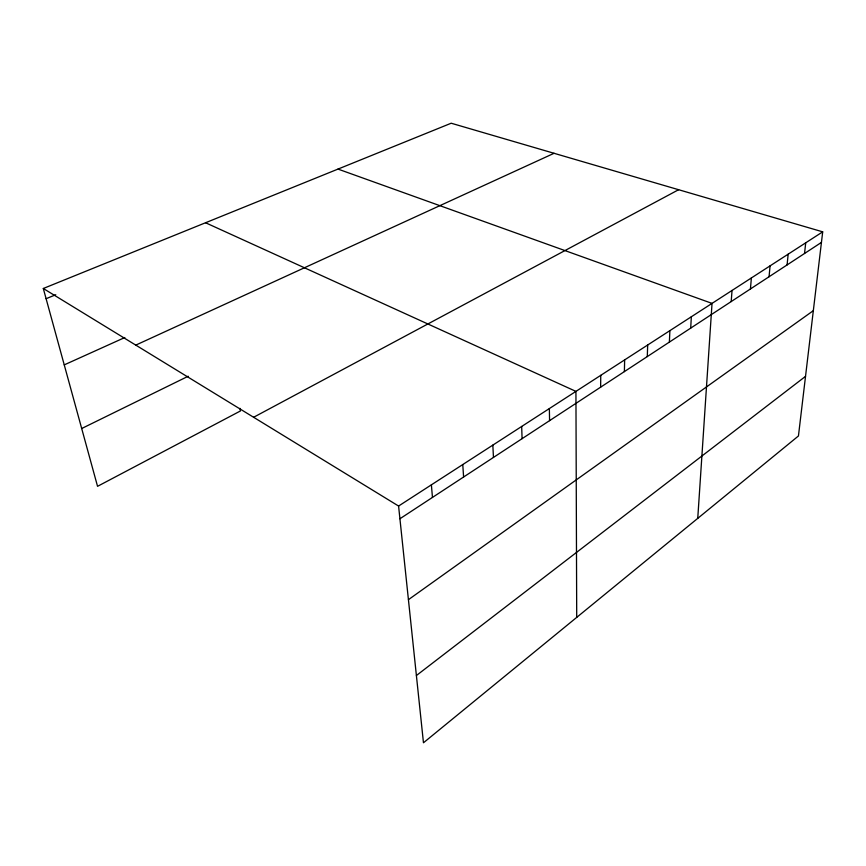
<?xml version="1.0" encoding="UTF-8"?>
<svg xmlns="http://www.w3.org/2000/svg" width="866" height="866" viewBox="0 0 866 866"><rect width="100%" height="100%" fill="white"/><g stroke="black" fill="none" stroke-linecap="round" stroke-linejoin="round"><path stroke-width="1.3" d="M600.636 387.167L600.755 375.346M624.386 371.59L624.646 359.888M647.292 356.575L647.681 345.004M669.375 342.102L669.894 330.639M690.7 328.117L691.339 316.772M697.747 518.366L712.036 303.392L338 169.087M731.196 301.574L732.041 290.456M750.432 288.952L751.374 277.954M769.051 276.752L770.08 265.862M787.075 264.931L788.179 254.16M804.536 253.489L805.716 242.826M822.7 231.839L798.441 435.977L423.463 742.779L398.587 506.047L43.3 288.486L451.197 123.221L822.7 231.839L398.587 506.047M416.405 675.523L805.532 376.342M408.427 599.683L813.326 310.678M399.93 518.756L821.444 242.404M253.619 417.271L678.608 189.719M81.696 428.518L188.214 376.234M135.789 345.112L554.056 153.293M64.246 364.878L124.834 337.524M46.104 298.705L55.76 294.732M205.556 222.746L575.933 391.389L576.713 617.393M43.3 288.486L97.544 486.324L240.467 410.949L239.979 408.351M431.387 484.841L432.459 497.42M462.769 464.555L463.602 477.004M492.841 445.113L493.458 457.432M521.678 426.462L522.079 438.661M549.358 408.579L549.574 420.649"/></g></svg>
